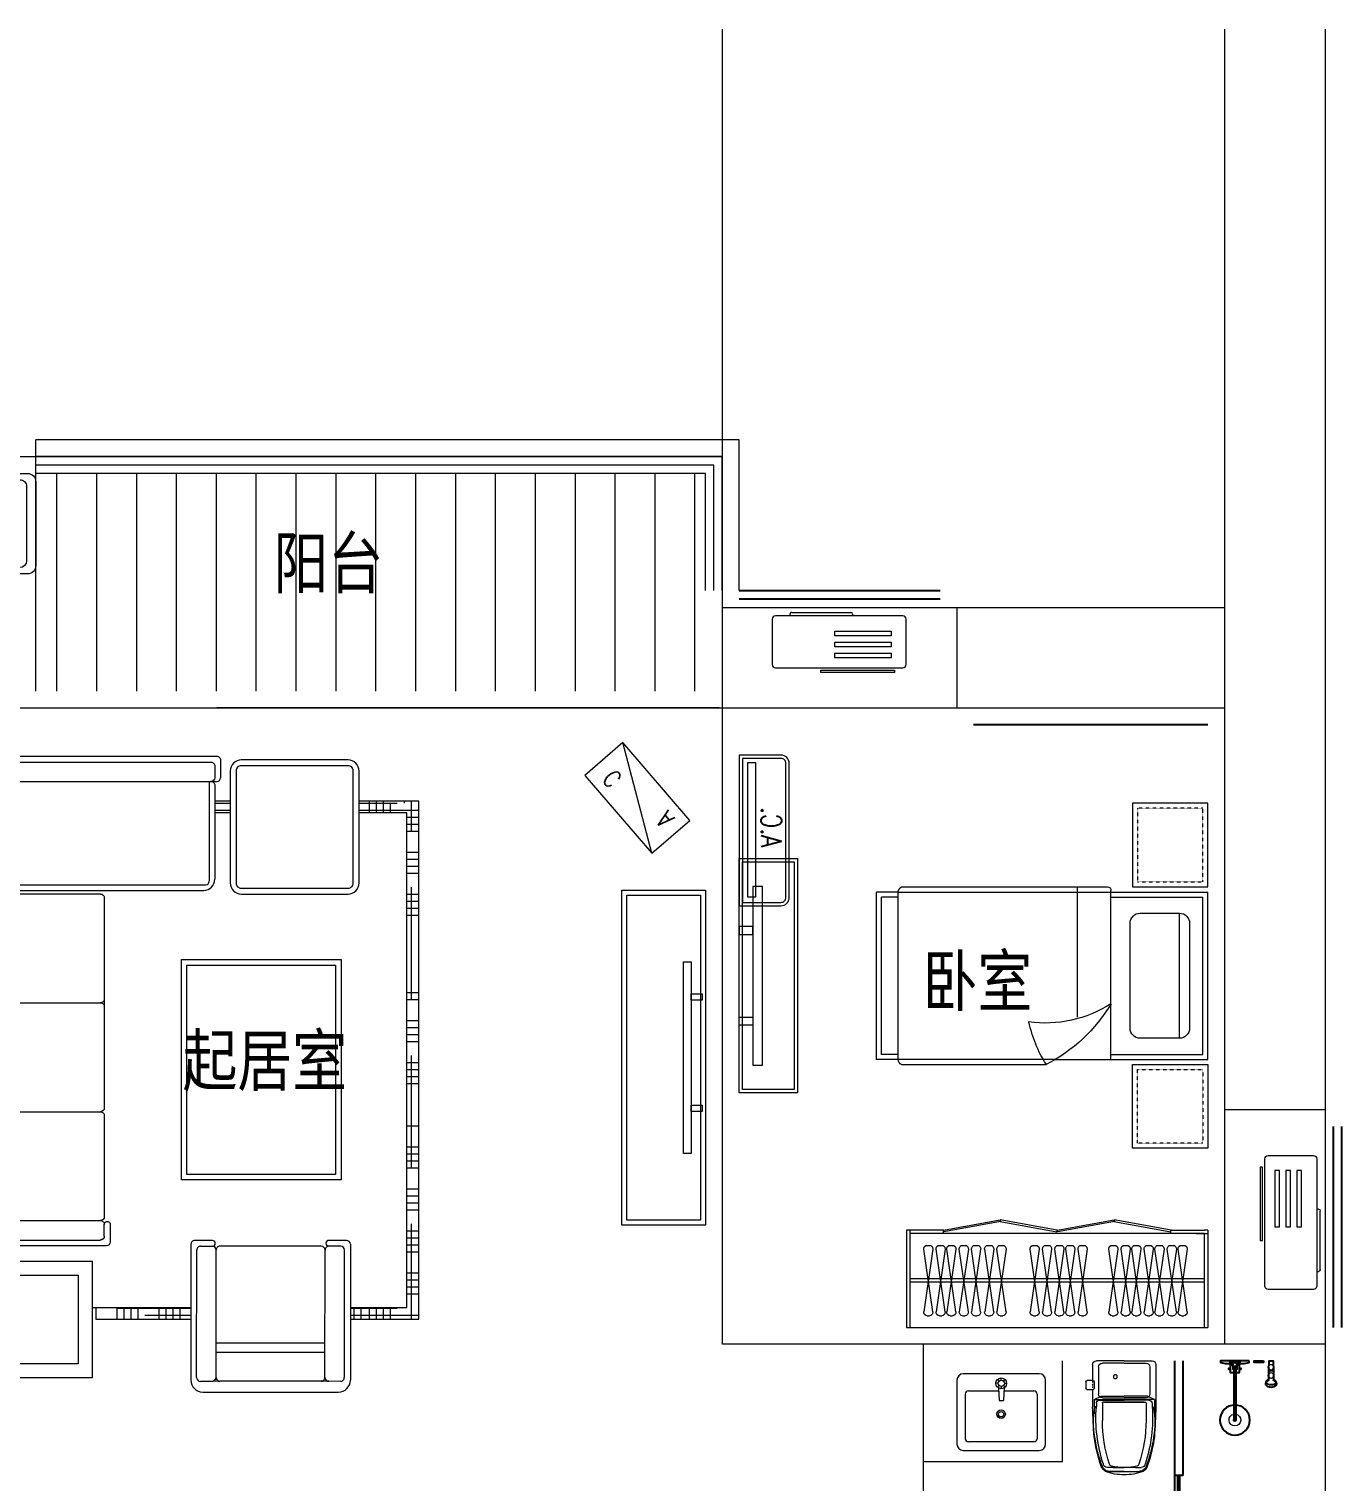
# Model space of a CAD drawing. Extents: x 5432254 to 5695744, y -448727 to -401527.
# Drawn here: x 5560617 to 5568456, y -420424 to -411748 of the extents above; entities that cross this region are included whole.
import ezdxf
from ezdxf.enums import TextEntityAlignment as Align

# ---------------------------------------------------------------- set-up
doc = ezdxf.new("R2010")
doc.units = 0
doc.linetypes.add('DASH', pattern=[0.35, 0.25, -0.1])
doc.linetypes.add('DOTE', pattern=[2.42, 2, -0.2, 0.02, -0.2])
doc.layers.get('0').update_dxf_attribs({"linetype": 'CONTINUOUS'})
for name, color, linetype, lineweight in [('DOTE', 251, 'DOTE', 0), ('PUB_HATCH', 8, 'CONTINUOUS', 9), ('五金', 136, 'CONTINUOUS', 9), ('填充', 252, 'CONTINUOUS', 0), ('家具', 33, 'CONTINUOUS', 9), ('看线', 27, 'CONTINUOUS', 0), ('移动家具', 41, 'CONTINUOUS', 20)]:
    doc.layers.add(name, color=color, linetype=linetype, lineweight=lineweight)
for name, color, linetype in [('PUB_TEXT', 7, 'CONTINUOUS'), ('RAIL', 163, 'CONTINUOUS'), ('WINDOW', 4, 'CONTINUOUS'), ('建筑设备及配件', 6, 'CONTINUOUS')]:
    doc.layers.add(name, color=color, linetype=linetype)
doc.styles.add('DIM_FONT', font='SIMPLEX.shx', dxfattribs={"width": 0.8})
doc.styles.add('HZ', font='rs.shx', dxfattribs={"width": 0.8, "bigfont": 'hztxt.shx'})
doc.styles.add('新6+1$0$Standard', font='txt')
doc.styles.add('黑体', font='SIMHEI.TTF', dxfattribs={"height": 10})

# ---------------------------------------------------------------- blocks, each defined once
blk = doc.blocks.new('fdsfds')
at = {"layer": '移动家具', "ltscale": 20}
blk.add_lwpolyline([(-7517.2, -59003.1), (-6797.2, -59003.1), (-6797.2, -58283.1), (-7517.2, -58283.1)], close=True, dxfattribs=at)
at = {"layer": '移动家具', "color": 8}
blk.add_lwpolyline([(-7430.8, -58916.7), (-6883.6, -58916.7), (-6883.6, -58369.5), (-7430.8, -58369.5)], close=True, dxfattribs=at)
blk = doc.blocks.new('hjghkjkhj')
at = {"layer": '填充', "color": 8}
for p, q in [((36471.3, 17536.5), (36099.6, 17536.5)), ((36139.8, 17041.2), (36139.8, 17558.8)), ((36254.1, 17498.4), (36254.1, 17558.8)), ((36292.2, 17494.8), (36292.2, 17558.8)), ((36330.3, 17494.8), (36330.3, 17558.8)), ((36368.4, 17494.8), (36368.4, 17558.8)), ((36414.2, 17494.8), (36414.2, 17558.8)), ((36452.3, 17494.8), (36452.3, 17558.8)), ((37587.6, 17536.5), (37337, 17536.5)), ((37397.1, 17498.4), (37397.1, 17558.8)), ((37435.2, 17494.8), (37435.2, 17558.8)), ((37473.3, 17494.8), (37473.3, 17558.8)), ((37511.4, 17494.8), (37511.4, 17558.8)), ((37625.7, 17498.4), (37625.7, 17558.8)), ((37663.8, 17494.8), (37663.8, 17558.8)), ((37701.9, 17494.8), (37701.9, 17558.8)), ((37740, 17494.8), (37740, 17558.8)), ((37854.3, 17498.4), (37854.3, 17558.8)), ((36177.9, 17494.8), (36177.9, 17498.4)), ((36471.3, 17498.4), (36216, 17498.4)), ((37740, 17498.4), (37337, 17498.4)), ((37549.5, 17494.8), (37549.5, 17498.4)), ((37778.1, 17494.8), (37778.1, 17498.4)), ((36163.6, 17422.2), (36099.6, 17422.2)), ((36163.6, 17384.1), (36099.6, 17384.1)), ((36163.6, 17346), (36099.6, 17346)), ((36163.6, 17307.9), (36099.6, 17307.9)), ((36163.6, 17193.6), (36099.6, 17193.6)), ((36163.6, 17155.5), (36099.6, 17155.5)), ((36163.6, 17117.4), (36099.6, 17117.4)), ((36163.6, 17079.3), (36099.6, 17079.3)), ((36163.6, 16965), (36099.6, 16965)), ((36163.6, 16926.9), (36099.6, 16926.9)), ((36163.6, 16888.8), (36099.6, 16888.8)), ((36163.6, 16850.7), (36099.6, 16850.7)), ((36163.6, 16736.4), (36099.6, 16736.4)), ((36139.8, 16126.8), (36139.8, 16736.4)), ((36163.6, 16698.3), (36099.6, 16698.3)), ((36163.6, 16660.2), (36099.6, 16660.2)), ((36163.6, 16622.1), (36099.6, 16622.1)), ((36163.6, 16507.8), (36099.6, 16507.8)), ((36163.6, 16279.2), (36099.6, 16279.2)), ((36163.6, 16241.1), (36099.6, 16241.1)), ((36163.6, 16203), (36099.6, 16203)), ((36163.6, 16164.9), (36099.6, 16164.9)), ((36163.6, 16050.6), (36099.6, 16050.6)), ((36163.6, 16012.5), (36099.6, 16012.5)), ((36163.6, 15974.4), (36099.6, 15974.4)), ((36163.6, 15936.3), (36099.6, 15936.3)), ((36163.6, 15822), (36099.6, 15822)), ((36139.8, 15212.4), (36139.8, 15822)), ((36163.6, 15783.9), (36099.6, 15783.9)), ((36163.6, 15364.8), (36099.6, 15364.8)), ((36163.6, 15326.7), (36099.6, 15326.7)), ((36163.6, 15288.6), (36099.6, 15288.6)), ((36163.6, 15250.5), (36099.6, 15250.5)), ((36163.6, 15136.2), (36099.6, 15136.2)), ((36163.6, 15098.1), (36099.6, 15098.1)), ((36163.6, 15060), (36099.6, 15060)), ((36163.6, 15021.9), (36099.6, 15021.9)), ((36163.6, 14907.6), (36099.6, 14907.6)), ((36163.6, 14869.5), (36099.6, 14869.5)), ((36139.8, 14744), (36139.8, 14907.6)), ((36163.6, 14831.4), (36099.6, 14831.4)), ((36423.6, 14793.3), (36099.6, 14793.3)), ((36254.1, 14755.2), (36254.1, 14808)), ((36292.2, 14744), (36292.2, 14808)), ((36330.3, 14744), (36330.3, 14808)), ((36368.4, 14744), (36368.4, 14808)), ((37207.4, 14793.3), (37125.9, 14793.3)), ((36177.9, 14744), (36177.9, 14755.2)), ((36423.6, 14755.2), (36216, 14755.2)), ((37207.4, 14755.2), (37124.9, 14755.2))]:
    blk.add_line(p, q, dxfattribs=at)
at = {"layer": '填充'}
blk.add_line((38507.1, 17244.6), (38507.1, 17160.6), dxfattribs=at)
at = {"layer": '移动家具', "ltscale": 20}
for p, q in [((37273, 17954.9), (36535, 17954.9)), ((36471, 17152), (36471, 17890.9)), ((37337, 17152), (37337, 17890.9)), ((36491.8, 17131.2), (36587.5, 17131.1)), ((36629.1, 17162.7), (37178.9, 17162.1)), ((37220.4, 17131.3), (37316.1, 17131.2)), ((37775.7, 17044.1), (37775.7, 17139.8)), ((37796.6, 17160.6), (38541.3, 17160.6)), ((38599.4, 17128.9), (38599.4, 15270.3)), ((37807.4, 16452.8), (37807.4, 17002.5)), ((37807.4, 15270.1), (37807.4, 16411.1)), ((37828.2, 15249.3), (38522.1, 15249.3)), ((38522.7, 15249.3), (38580.8, 15249.3)), ((37207.4, 14658.7), (37207.4, 15169.3)), ((38539.4, 15229.3), (37267.4, 15229.3)), ((38599.4, 15169.3), (38599.4, 14532.3)), ((37175.7, 14521.4), (37175.7, 14617.1)), ((37228.2, 14637.9), (37196.6, 14637.9)), ((38567.7, 14500.6), (37196.6, 14500.6))]:
    blk.add_line(p, q, dxfattribs=at)
at = {"layer": '移动家具', "color": 8}
for p, q in [((36503.5, 17875.7), (36502.7, 17183.7)), ((36524.7, 17896.8), (36588.1, 17896.7)), ((36588.1, 17896.7), (37182.1, 17896)), ((36609.2, 17875.5), (36608.4, 17183.6)), ((37179.5, 17896), (37221.7, 17896.9)), ((37200.5, 17876.7), (37199.7, 17182.9)), ((37200.5, 17876.7), (37199.7, 17182.9)), ((37200.5, 17875.8), (37199.7, 17183.8)), ((37221.7, 17896.9), (37285, 17896.8)), ((37306.1, 17875.7), (37305.3, 17183.7)), ((36608.9, 17688.6), (37200.3, 17688.8)), ((36609, 17740.3), (37200.3, 17740.6)), ((36523.5, 17162.8), (36587.5, 17162.8)), ((37284.5, 17162.9), (37220.5, 17163)), ((38520.2, 17128.9), (37828.2, 17128.9)), ((37807.4, 17108.1), (37807.4, 17044.1)), ((38541.3, 17044.4), (38541.3, 17107.8)), ((38520.2, 17023.3), (37828.2, 17023.3)), ((38385, 15270.3), (38385, 17002.3)), ((38541.3, 16453), (38541.3, 17002.2)), ((38522.1, 16432), (37828.2, 16432)), ((38541.3, 15861.6), (38541.3, 16410.9)), ((38522.1, 15840.6), (37828.2, 15840.6)), ((38541.3, 15270.3), (38541.3, 15819.6)), ((37237.4, 14637.9), (37237.4, 15179.3)), ((38522.1, 15199.3), (37257.4, 15199.3)), ((38385, 14657.9), (38385, 15178.2)), ((38541.3, 14616.8), (38541.3, 15178.2)), ((37207.4, 14553.1), (37207.4, 14617.1)), ((38520.2, 14637.9), (37227.8, 14637.9)), ((38541.3, 14553.4), (38541.3, 14616.8)), ((38520.2, 14532.3), (37228.2, 14532.3))]:
    blk.add_line(p, q, dxfattribs=at)
at = {"layer": '移动家具'}
for p, q in [((37124.8, 14808), (37207.4, 14808)), ((37123.6, 14744), (37207.4, 14744))]:
    blk.add_line(p, q, dxfattribs=at)
for points in [[(36471.3, 17558.8), (36099.6, 17558.8), (36099.6, 14744), (36423.6, 14744)], [(37854.3, 17558.8), (37337, 17558.8)], [(36471.3, 17494.8), (36163.6, 17494.8), (36163.6, 14808), (36423.6, 14808)], [(37873.5, 17494.8), (37337, 17494.8)]]:
    blk.add_lwpolyline(points, dxfattribs=at)
at = {"layer": '移动家具', "ltscale": 20}
blk.add_lwpolyline([(37388.5, 15605.4), (36521, 15605.4), (36521, 16802.8), (37388.5, 16802.8)], close=True, dxfattribs=at)
at = {"layer": '移动家具', "color": 8}
blk.add_lwpolyline([(37358.5, 15635.4), (36551, 15635.4), (36551, 16772.8), (37358.5, 16772.8)], close=True, dxfattribs=at)
at = {"layer": '移动家具', "ltscale": 20}
blk.add_lwpolyline([(37123.6, 15189.3, 0.414214), (37063.6, 15249.3), (36483.6, 15249.3, 0.414214), (36423.6, 15189.3), (36423.6, 14580.6, 0.414214), (36483.6, 14520.6), (37063.6, 14520.6, 0.414214), (37123.6, 14580.6)], format="xyb", close=True, dxfattribs=at)
at = {"layer": '移动家具', "color": 8}
blk.add_lwpolyline([(37091.9, 15189.3, 0.414214), (37063.6, 15217.6), (36483.6, 15217.6, 0.414214), (36455.3, 15189.3), (36455.3, 14580.6, 0.414214), (36483.6, 14552.3), (37063.6, 14552.3, 0.414214), (37091.9, 14580.6)], format="xyb", close=True, dxfattribs=at)
at = {"layer": '移动家具', "ltscale": 20}
for centre, radius, start, end in [((36535, 17890.9), 64, 90, 180), ((37273, 17890.9), 64, 0, 90), ((36491.8, 17152), 20.8, 179.93321, 269.93321), ((36587.5, 17183.6), 20.8, 269.93321, 359.93321), ((36587.5, 17146.9), 15.8, 269.93321, 89.93321), ((36629.2, 17183.5), 20.8, 179.93321, 269.93321), ((37178.9, 17182.9), 20.8, 269.93321, 359.93321), ((37178.9, 17182.9), 20.8, 269.93321, 359.93321), ((37220.5, 17183.8), 20.8, 179.93321, 269.93321), ((37220.5, 17147.1), 15.8, 89.93321, 269.93321), ((37316.1, 17152), 20.8, 269.93321, 359.93321), ((37267.4, 15169.3), 60, 90, 180), ((38539.4, 15169.3), 60, 0, 90)]:
    blk.add_arc(centre, radius, start, end, dxfattribs=at)
at = {"layer": '移动家具', "color": 8}
for centre, radius, start, end in [((36524.7, 17875.6), 21.1, 89.93321, 179.93321), ((36588, 17875.6), 21.1, 359.93321, 89.93321), ((36630.3, 17875.5), 21.1, 89.93321, 179.93321), ((37179.4, 17875.8), 21.1, 359.93321, 89.93321), ((37179.5, 17874.9), 21.1, 5.01589, 89.93321), ((37179.5, 17874.9), 21.1, 5.01589, 89.93321), ((37221.6, 17875.8), 21.1, 89.93321, 179.93321), ((37221.5, 17874.8), 21.1, 89.93321, 174.85054), ((37221.5, 17874.8), 21.1, 89.93321, 174.85054), ((37285, 17875.7), 21.1, 359.93321, 89.93321), ((36523.6, 17183.7), 20.8, 179.93321, 269.93321), ((37284.5, 17183.7), 20.8, 269.93321, 359.93321), ((37257.4, 15179.3), 20, 90, 180)]:
    blk.add_arc(centre, radius, start, end, dxfattribs=at)
at = {"layer": '移动家具', "ltscale": 20, "extrusion": (0, 0, -1)}
for centre, major_axis, start_param, end_param in [((37796.6, 17139.8), (-14.7, 14.7), 5.497787, 7.068583), ((38544.4, 17097.1), (-45, 45), 0.737791, 1.831699), ((37791.6, 17044.1), (-11.2, 11.2), 2.356194, 5.497787), ((37828.2, 17044.1), (14.7, 14.7), 2.356194, 3.926991), ((37828.2, 17002.5), (-14.7, 14.7), 5.497787, 7.068583), ((37828.2, 16452.8), (14.7, 14.7), 2.356194, 3.926991), ((37828.2, 16411.1), (-14.7, 14.7), 5.497787, 7.068583), ((37828.2, 15861.4), (14.7, 14.7), 2.356194, 3.926991), ((37828.2, 15819.8), (-14.7, 14.7), 5.497787, 7.068583), ((37828.2, 15270.1), (14.7, 14.7), 2.356194, 3.926991), ((38578.3, 15270.3), (14.9, 14.9), 0.785398, 2.267485), ((37228.2, 14658.7), (14.7, 14.7), 2.356194, 3.926991), ((38567.7, 14532.3), (22.4, 22.4), 0.785398, 2.356194), ((37196.6, 14521.4), (14.7, 14.7), 2.356194, 3.926991)]:
    blk.add_ellipse(centre, major_axis=major_axis, ratio=1, start_param=start_param, end_param=end_param, dxfattribs=at)
at = {"layer": '移动家具', "color": 8, "extrusion": (0, 0, -1)}
for centre, major_axis, start_param, end_param in [((37828.2, 17108.1), (-14.7, 14.7), 5.497787, 7.068583), ((38520.2, 17107.8), (14.9, 14.9), -0.785398, 0.785398), ((38406.1, 17002.3), (-14.9, -14.9), 0.785398, 2.267485), ((38520.2, 17044.4), (-14.9, 14.9), 2.356194, 3.926991), ((38520.2, 17002.2), (14.9, 14.9), -0.785398, 0.785398), ((38520.2, 16453), (-14.9, 14.9), 2.356194, 3.838281), ((38520.2, 16410.9), (-14.9, 14.9), 0.874108, 2.356194), ((38520.2, 15861.6), (14.9, 14.9), 0.785398, 2.267485), ((38520.2, 15819.6), (-14.9, 14.9), 0.874108, 2.356194), ((38363.9, 15270.3), (14.9, 14.9), 0.785398, 2.267485), ((38520.2, 15270.3), (14.9, 14.9), 0.785398, 2.267485), ((38406.1, 15178.2), (14.9, 14.9), 3.926991, 5.409078), ((38520.2, 15178.2), (-14.9, 14.9), 0.874108, 2.356194), ((37228.2, 14617.1), (-14.7, 14.7), 5.497787, 7.068583), ((38363.9, 14657.9), (14.9, 14.9), 0.785398, 2.267485), ((38520.2, 14659), (-14.9, 14.9), 2.356194, 3.926991), ((38520.2, 14616.8), (14.9, 14.9), -0.785398, 0.785398), ((37228.2, 14553.1), (14.7, 14.7), 2.356194, 3.926991), ((38520.2, 14553.4), (-14.9, 14.9), 2.356194, 3.926991)]:
    blk.add_ellipse(centre, major_axis=major_axis, ratio=1, start_param=start_param, end_param=end_param, dxfattribs=at)
at = {"layer": '移动家具', "color": 8}
for centre, major_axis, start_param, end_param in [((38363.9, 17002.3), (14.9, -14.9), 0.785398, 2.267485), ((38406.1, 15270.3), (-14.9, 14.9), 0.785398, 2.267485), ((38363.9, 15178.2), (-14.9, 14.9), 3.926991, 5.409078), ((38406.1, 14657.9), (-14.9, 14.9), 0.785398, 2.267485)]:
    blk.add_ellipse(centre, major_axis=major_axis, ratio=1, start_param=start_param, end_param=end_param, dxfattribs=at)
at = {"layer": '移动家具', "ltscale": 20}
blk.add_ellipse((37196.6, 14617.1), major_axis=(-14.7, 14.7), ratio=1, start_param=-0.785398, end_param=0.785398, dxfattribs=at)
at = {"layer": '移动家具', "xscale": -0.8800000000046566, "yscale": 0.8800000000046566, "zscale": 0.8800000000000001}
blk.add_blockref('fdsfds', (31892, 69167.3), dxfattribs=at)
blk = doc.blocks.new('A$C2FB07499')
at = {"layer": '家具', "ltscale": 0.5}
blk.add_lwpolyline([(500, 0), (0, 0), (0, 2000), (500, 2000)], close=True, dxfattribs=at)
at = {"layer": '家具', "color": 251, "ltscale": 40}
for points in [[(470, 30), (30, 30), (30, 1970), (470, 1970)], [(368, 1572.1), (414.5, 1572.1), (414.5, 427.9), (368, 427.9)], [(414.5, 1381), (480, 1381), (480, 1342.7), (414.5, 1342.7)], [(414.5, 716.9), (480, 716.9), (480, 678.6), (414.5, 678.6)]]:
    blk.add_lwpolyline(points, close=True, dxfattribs=at)
blk = doc.blocks.new('A$C765B7F83')
at = {"layer": '移动家具', "color": 251, "ltscale": 40}
blk.add_line((654.5, 144), (0, 338.6), dxfattribs=at)
at = {"layer": '移动家具', "ltscale": 0.5}
blk.add_lwpolyline([(451.4, -76.8), (0, 338.6), (203.1, 559.3), (654.5, 144)], close=True, dxfattribs=at)
at = {"layer": '移动家具', "color": 251, "ltscale": 40, "style": 'HZ', "width": 0.8}
for s, p in [('C', (153.1, 383)), ('A', (390, 56))]:
    blk.add_text(s, height=106.7, rotation=317.38231, dxfattribs=at).set_placement(p)
blk = doc.blocks.new('新6+1$0$A$C6B9D358A')
at = {"layer": '家具'}
for p, q in [((550.6, 600), (0.6, 600)), ((0.6, 0), (0.6, 600)), ((35.6, 557.4), (66.2, 557.4)), ((36.5, 557.4), (36.5, 600)), ((66.2, 557.4), (66.2, 474.3)), ((144.9, 562.3), (505.7, 562.3)), ((145.3, 600), (145.3, 0)), ((545.7, 77.7), (545.7, 522.3)), ((600.6, 50), (600.6, 550)), ((66.2, 474.3), (35.6, 474.3)), ((36.5, 0), (36.5, 474.3)), ((87.5, 222), (99.2, 221.9)), ((97, 146.9), (97, 211.5)), ((97, 211.5), (113.6, 211.5)), ((113.6, 211.5), (113.6, 146.9)), ((88.7, 130.2), (99.2, 130.2)), ((113.6, 146.9), (97, 146.9)), ((0.6, 0), (550.6, 0)), ((144.9, 37.7), (505.7, 37.7))]:
    blk.add_line(p, q, dxfattribs=at)
blk.add_lwpolyline([(95.1, 261.7, -0.185158), (107.8, 256.8, -0.102042), (122.1, 237.3, -0.060862), (130.2, 212.3, -0.047173), (133.4, 178.5, -0.047173), (130.2, 144.8, -0.060862), (122.1, 119.7, -0.102042), (107.8, 100.3, -0.185158), (95.1, 95.4, -0.185158), (82.3, 100.3, -0.102042), (68, 119.7, -0.060862), (59.9, 144.8, -0.047173), (56.8, 178.5, -0.047173), (59.9, 212.3, -0.060862), (68, 237.3, -0.102042), (82.3, 256.8, -0.185158)], format="xyb", close=True, dxfattribs=at)
for points in [[(88.7, 130.2, -0.259034), (85.2, 132.1, -0.076276), (80.3, 143.6, -0.036515), (77.8, 157.2, -0.026615), (76.8, 176, -0.026615), (77.8, 194.9, -0.036515), (80.3, 208.4, -0.076276), (85.2, 220, -0.259034), (88.7, 221.9, -0.078462), (89.9, 221.7, -0.056762)], [(99.2, 130.2, -0.259034), (95.7, 132.1, -0.076276), (90.8, 143.6, -0.036515), (88.4, 157.2, -0.026615), (87.4, 176, -0.026615), (88.4, 194.9, -0.036515), (90.8, 208.4, -0.076276), (95.7, 220, -0.259034), (99.2, 221.9, -0.259034), (102.6, 220, -0.056762), (106.6, 211.5, -0.036515)], [(108.3, 146.9, -0.008736), (107.5, 143.6, -0.076276), (102.6, 132.1, -0.259034), (99.2, 130.2, -0.259034)]]:
    blk.add_lwpolyline(points, format="xyb", dxfattribs=at)
blk.add_circle((35.6, 513.7), 17.5, dxfattribs=at)
for centre, radius, start, end in [((505.7, 522.3), 40, 0, 90), ((550.6, 550), 50, 0, 90), ((505.7, 77.7), 40, 270, 0), ((550.6, 50), 50, 270, 0)]:
    blk.add_arc(centre, radius, start, end, dxfattribs=at)
at = {"layer": '家具', "style": '新6+1$0$Standard', "oblique": -180, "text_generation_flag": 4, "width": 0.8, "flags": 9}
for tag in ['XSIZE', 'YSIZE']:
    blk.add_attdef(tag, (0.6, 345), '', height=0.5, rotation=270, dxfattribs=at)
blk = doc.blocks.new('A$C18784298')
at = {"layer": '移动家具', "color": 251, "ltscale": 40}
for points in [[(0, 1066.3), (58.1, 1066.3), (58.1, 0), (0, 0)], [(58.1, 827.5), (140, 827.5), (140, 779.6), (58.1, 779.6)], [(58.1, 238.8), (140, 238.8), (140, 286.7), (58.1, 286.7)]]:
    blk.add_lwpolyline(points, close=True, dxfattribs=at)
blk = doc.blocks.new('ytjhgkj')
at = {"layer": '移动家具', "ltscale": 0.5}
blk.add_lwpolyline([(34949.4, 26115.8), (34599.4, 26115.8), (34599.4, 27515.8), (34949.4, 27515.8)], close=True, dxfattribs=at)
at = {"layer": '移动家具', "color": 251, "ltscale": 40}
blk.add_lwpolyline([(34929.4, 26135.8), (34619.4, 26135.8), (34619.4, 27495.8), (34929.4, 27495.8)], close=True, dxfattribs=at)
at = {"layer": '移动家具', "color": 251, "xscale": -1}
blk.add_blockref('A$C18784298', (34739.4, 26282.6), dxfattribs=at)
blk = doc.blocks.new('A$C2D724C6D')
at = {"layer": '移动家具', "ltscale": 0.5}
blk.add_lwpolyline([(50, 300), (850, 300, -0.414214), (900, 250), (900, 0), (0, 0), (0, 250, -0.414214)], format="xyb", close=True, dxfattribs=at)
at = {"layer": '移动家具', "color": 251, "ltscale": 40}
blk.add_lwpolyline([(50, 280), (850, 280, -0.414214), (880, 250), (880, 20), (20, 20), (20, 250, -0.414214)], format="xyb", close=True, dxfattribs=at)
blk.add_lwpolyline([(52.9, 49.9), (52.9, 99.9), (852.9, 99.9), (852.9, 49.9)], close=True, dxfattribs=at)
at = {"layer": '移动家具', "color": 251, "ltscale": 40, "style": 'HZ', "width": 0.8}
blk.add_text('A.C.', height=120, rotation=0.00001, dxfattribs=at).set_placement((347.6, 132.7))
blk = doc.blocks.new('A$C4EB5717C')
at = {"layer": '家具', "color": 8}
for p, q in [((520.3, 110), (520.3, 120)), ((883.1, 100), (530.3, 100)), ((893.1, 120), (893.1, 110))]:
    blk.add_line(p, q, dxfattribs=at)
for points in [[(269.2, 459.1), (709, 459.1), (709, 444), (269.2, 444)], [(290.4, 371.5), (625.9, 371.5), (625.9, 342.6), (290.4, 342.6)], [(290.4, 305.7), (625.9, 305.7), (625.9, 276.8), (290.4, 276.8)], [(290.4, 239.9), (625.9, 239.9), (625.9, 211), (290.4, 211)]]:
    blk.add_lwpolyline(points, close=True, dxfattribs=at)
at = {"layer": '家具'}
blk.add_lwpolyline([(220, 120), (980, 120, 0.414214), (1000, 140), (1000, 410, 0.414214), (980, 430), (220, 430, 0.414214), (200, 410), (200, 140, 0.414214)], format="xyb", close=True, dxfattribs=at)
at = {"layer": '家具', "color": 8}
for centre, start, end in [((530.3, 110), 180, 270), ((883.1, 110), 270, 0)]:
    blk.add_arc(centre, 10, start, end, dxfattribs=at)
blk = doc.blocks.new('A$C37A63D83')
at = {"layer": '家具', "color": 8}
for p, q in [((152.1, 636.3), (127.6, 636.3)), ((136.4, 659.7), (322.6, 659.7)), ((229.5, 659.7), (136.4, 659.7)), ((162, 636.3), (152.1, 636.3)), ((162, 636.3), (229.5, 636.3)), ((297, 636.3), (229.5, 636.3)), ((297, 636.3), (306.9, 636.3)), ((306.9, 636.3), (331.4, 636.3)), ((99, 250.2), (99, 355.5)), ((360, 250.2), (360, 355.5)), ((49.5, 230.4), (49.5, 316.4)), ((54, 279), (54, 280.3)), ((63, 274.5), (58.5, 274.5)), ((63, 252.9), (63, 274.5)), ((396, 252.9), (396, 274.5)), ((396, 274.5), (400.5, 274.5)), ((49.5, 230.4), (229.5, 230.4)), ((49.5, 230.4), (90.9, 211.5)), ((76.5, 36), (76.5, 198)), ((81, 234.9), (229.5, 234.9)), ((90.9, 211.5), (229.5, 211.5)), ((99, 220.5), (229.5, 220.5)), ((229.5, 246.6), (102.6, 246.6)), ((110.7, 246.6), (229.5, 246.6)), ((229.5, 246.6), (356.4, 246.6)), ((348.3, 246.6), (229.5, 246.6)), ((378, 234.9), (229.5, 234.9)), ((409.5, 230.4), (229.5, 230.4)), ((360, 220.5), (229.5, 220.5)), ((368.1, 211.5), (229.5, 211.5)), ((409.5, 230.4), (368.1, 211.5)), ((382.5, 36), (382.5, 198)), ((37.8, 171.9), (42.3, 171.9)), ((37.8, 117.9), (42.3, 117.9)), ((40.5, 153.1), (40.5, 161.7)), ((40.5, 137), (40.5, 146.5)), ((40.5, 121.2), (40.5, 129.7)), ((49.5, 125.1), (49.5, 164.7)), ((229.5, 13.5), (99, 13.5)), ((229.5, 13.5), (360, 13.5))]:
    blk.add_line(p, q, dxfattribs=at)
at = {"layer": '家具'}
for p, q in [((40.5, 170.1), (40.5, 274.5)), ((405, 279), (405, 280.3)), ((409.5, 230.4), (409.5, 316.4)), ((418.5, 22.5), (418.5, 274.5)), ((0, 125.1), (0, 164.7)), ((37.8, 171.9), (7.2, 171.9)), ((37.8, 117.9), (7.2, 117.9)), ((40.5, 22.5), (40.5, 122)), ((229.5, 0), (63, 0)), ((229.5, 0), (396, 0))]:
    blk.add_line(p, q, dxfattribs=at)
at = {"layer": '家具', "color": 8}
blk.add_circle((176.4, 94.5), 11.4, dxfattribs=at)
at = {"layer": '家具'}
for centre, radius, start, end in [((978.6, 321), 938.6, 160.46268, 171.82378), ((106.7, 630.4), 13.5, 147.26486, 160.46289), ((159.1, 596.7), 75.7, 123.74728, 147.26486), ((216.6, 423.2), 256.6, 87.12096, 112.8427), ((242.4, 423.2), 256.6, 67.1573, 92.87904), ((299.9, 596.7), 75.7, 32.73514, 56.25272), ((345.7, 630.4), 13.5, 21.34013, 45.04567), ((352.3, 630.4), 13.5, 19.53711, 32.73514), ((-519.6, 321), 938.7, 8.17733, 19.53711), ((7035.2, 15), 6999.5, 176.39994, 177.87525), ((-6576.2, 15), 6999.5, 2.12475, 3.60006), ((7.2, 164.7), 7.2, 90, 180), ((7.2, 125.1), 7.2, 180, 270), ((63, 22.5), 22.5, 180, 270), ((396, 22.5), 22.5, 270, 0)]:
    blk.add_arc(centre, radius, start, end, dxfattribs=at)
at = {"layer": '家具', "color": 8}
for centre, radius, start, end in [((823.8, 352.9), 776.2, 158.65987, 172.47632), ((941.9, 340.4), 881.4, 161.70587, 184.28974), ((933.3, 352.9), 834.3, 161.50274, 179.81806), ((113.3, 630.4), 13.5, 134.95433, 158.65987), ((347, 396.4), 344.2, 131.92233, 134.95433), ((129.6, 611.1), 25.3, 94.61237, 166.25294), ((138, 625.7), 34, 87.42069, 128.06865), ((159.2, 611.8), 18, 109.18125, 161.50274), ((214.4, 386.4), 250, 86.59247, 104.15157), ((244.6, 386.4), 250, 75.84843, 93.40753), ((299.8, 611.8), 18, 18.49726, 70.81875), ((-474.3, 352.9), 834.3, 0.18194, 18.49726), ((321, 625.7), 34, 51.93135, 92.57931), ((329.4, 611.1), 25.3, 13.74706, 85.38763), ((112, 396.4), 344.2, 45.04567, 48.07767), ((-482.9, 340.4), 881.4, 355.71026, 18.29413), ((-364.8, 352.9), 776.2, 7.52368, 21.34013), ((545.5, 366.9), 499.1, 169.88512, 189.98228), ((-86.5, 366.9), 499.1, 350.01772, 10.11488), ((58.5, 279), 4.5, 180, 270), ((400.5, 279), 4.5, 270, 0), ((81, 252.9), 18, 180, 270), ((99, 198), 22.5, 90, 180), ((102.6, 250.2), 3.6, 180, 270), ((356.4, 250.2), 3.6, 270, 0), ((360, 198), 22.5, 0, 90), ((378, 252.9), 18, 270, 0), ((42.3, 164.7), 7.2, 0, 90), ((42.3, 125.1), 7.2, 270, 0), ((99, 36), 22.5, 180, 270), ((360, 36), 22.5, 270, 0)]:
    blk.add_arc(centre, radius, start, end, dxfattribs=at)
blk = doc.blocks.new('dfdsf')
at = {"layer": '家具'}
for p, q in [((-5626.5, -27307.3), (-6080.7, -27307.3)), ((-6118.8, -27345.4), (-6118.8, -27726.4)), ((-5588.4, -27726.4), (-5588.4, -27345.4)), ((-6080.7, -27764.5), (-5626.5, -27764.5))]:
    blk.add_line(p, q, dxfattribs=at)
at = {"layer": '家具', "color": 8}
for p, q in [((-6049, -27408.9), (-5869.2, -27408.9)), ((-5872.4, -27364), (-5885.9, -27364)), ((-5866.9, -27350.6), (-5876.4, -27341.1)), ((-5866.7, -27377.4), (-5876.1, -27387.1)), ((-5870.1, -27391.7), (-5866.3, -27465.6)), ((-5853.6, -27345.2), (-5853.6, -27331.7)), ((-5853.6, -27382.8), (-5853.6, -27396.2)), ((-5837.1, -27391.7), (-5840.9, -27465.6)), ((-5831.1, -27340.8), (-5840.5, -27350.5)), ((-5830.8, -27386.8), (-5840.3, -27377.3)), ((-5838, -27408.9), (-5658.2, -27408.9)), ((-5834.8, -27364), (-5821.3, -27364)), ((-6068, -27694.7), (-6068, -27428)), ((-5866.3, -27465.6), (-5840.9, -27465.6)), ((-5639.2, -27428), (-5639.2, -27694.7)), ((-5658.2, -27713.7), (-6049, -27713.7))]:
    blk.add_line(p, q, dxfattribs=at)
for centre, radius in [((-5853.6, -27364), 32.3), ((-5853.6, -27364), 18.8), ((-5854.6, -27548.6), 25.4), ((-5854.6, -27548.6), 16)]:
    blk.add_circle(centre, radius, dxfattribs=at)
at = {"layer": '家具'}
for centre, start, end in [((-6080.7, -27345.4), 90, 180), ((-5626.5, -27345.4), 0, 90), ((-6080.7, -27726.4), 180, 270), ((-5626.5, -27726.4), 270, 0)]:
    blk.add_arc(centre, 38.1, start, end, dxfattribs=at)
at = {"layer": '家具', "color": 8}
for centre, start, end in [((-6049, -27428), 90, 180), ((-5658.2, -27428), 0, 90), ((-6049, -27694.7), 180, 270), ((-5658.2, -27694.7), 270, 0)]:
    blk.add_arc(centre, 19.1, start, end, dxfattribs=at)
blk = doc.blocks.new('bed3')
at = {"layer": '移动家具'}
for p, q in [((1210594.1, -496224.4), (1210594.1, -495312.1)), ((1210594.1, -495312.1), (1211594.1, -495312.1)), ((1211594.1, -495891.2), (1211594.1, -495312.1)), ((1210624.1, -495342.1), (1211564.1, -495342.1)), ((1210624.1, -495891.2), (1210624.1, -495342.1)), ((1211564.1, -495891.2), (1211564.1, -495342.1)), ((1210720.7, -495481.9), (1211467.5, -495481.9)), ((1210594.2, -495891.2), (1211604.1, -495891.2)), ((1211624.1, -497142), (1211624.1, -495911.2)), ((1210846.7, -496091.5), (1211624.1, -496091.5)), ((1210564.1, -497142), (1210564.1, -496279.1)), ((1210594.1, -497162), (1211594.1, -497162)), ((1210594.1, -497162), (1210594.2, -497292)), ((1210624.1, -497162), (1210624.2, -497262)), ((1211564.1, -497162), (1211564.1, -497262)), ((1211594.1, -497162), (1211594.1, -497292)), ((1210594.2, -497292), (1211594.1, -497292)), ((1210624.2, -497262), (1211564.1, -497262))]:
    blk.add_line(p, q, dxfattribs=at)
at = {"layer": '移动家具', "linetype": 'DASH'}
for p, q in [((1211594.1, -497162), (1211594.1, -495891.2)), ((1210594.1, -496224.4), (1210594.1, -497162))]:
    blk.add_line(p, q, dxfattribs=at)
at = {"layer": '移动家具'}
blk.add_lwpolyline([(1210720.7, -495481.9), (1210720.7, -495717.3, 0.414214), (1210780.7, -495777.3), (1211407.5, -495777.3, 0.414214), (1211467.5, -495717.3), (1211467.5, -495481.9, 0.414214), (1211407.5, -495421.9), (1210780.7, -495421.9, 0.414214)], format="xyb", close=True, dxfattribs=at)
blk.add_lwpolyline([(1210926.8, -495891.2, 0.180302), (1210818.8, -496382.9, -0.088637), (1210564.2, -496279.1, 28871.271551)], format="xyb", dxfattribs=at)
for centre, radius, start, end in [((1211407.4, -496703.6), 944, 120.60747, 153.27731), ((1211604.1, -495911.2), 20, 0, 90), ((1210592.9, -497131.3), 30.7, 200.35664, 272.31522), ((1211595.4, -497131.4), 30.7, 267.68839, 339.69174)]:
    blk.add_arc(centre, radius, start, end, dxfattribs=at)
blk = doc.blocks.new('dgfgf')
at = {"layer": '移动家具'}
blk.add_lwpolyline([(7597.4, -62676.2), (7147.4, -62676.2), (7147.4, -63176.2), (7597.4, -63176.2), (7597.4, -62676.2), (7517.4, -62676.2)], dxfattribs=at)
at = {"layer": '移动家具', "color": 251, "linetype": 'DASH', "ltscale": 0.2}
blk.add_lwpolyline([(7567.4, -62706.2), (7177.4, -62706.2), (7177.4, -63146.2), (7567.4, -63146.2)], close=True, dxfattribs=at)
blk = doc.blocks.new('xf')
at = {"layer": '家具', "extrusion": (0, 0, -1), "xscale": -1, "zscale": -1, "rotation": 359.9993053017263}
blk.add_blockref('dgfgf', (1268970.6, -358408.4), dxfattribs=at)
at = {"layer": '家具', "extrusion": (0, 0, -1), "zscale": -1, "rotation": 180.0006947049438}
blk.add_blockref('dgfgf', (1268970.6, -485820.5), dxfattribs=at)
at = {"layer": '看线', "xscale": -1, "rotation": 270}
blk.add_blockref('bed3', (-766060.3, -1633208.6), dxfattribs=at)
blk = doc.blocks.new('A$C18953E58')
at = {"layer": 'PUB_HATCH'}
for p, q in [((156.7, 550.3), (102.8, 175.6)), ((156.7, 175.6), (102.8, 550.3)), ((122.6, 573), (136.9, 573)), ((230.3, 550.3), (176.4, 175.6)), ((230.3, 175.6), (176.4, 550.3)), ((196.2, 573), (210.5, 573)), ((294.7, 550.3), (240.7, 175.6)), ((294.7, 175.6), (240.7, 550.3)), ((260.6, 573), (274.9, 573)), ((369.1, 550.3), (315.1, 175.6)), ((369.1, 175.6), (315.1, 550.3)), ((334.9, 573), (349.2, 573)), ((442.7, 550.3), (388.7, 175.6)), ((442.7, 175.6), (388.7, 550.3)), ((408.5, 573), (422.8, 573)), ((520.5, 550.3), (466.6, 175.6)), ((520.5, 175.6), (466.6, 550.3)), ((486.4, 573), (500.7, 573)), ((594.1, 550.3), (540.2, 175.6)), ((594.1, 175.6), (540.2, 550.3)), ((560, 573), (574.3, 573)), ((792.2, 550.3), (738.2, 175.6)), ((792.2, 175.6), (738.2, 550.3)), ((758, 573), (772.3, 573)), ((866.5, 550.3), (812.6, 175.6)), ((866.5, 175.6), (812.6, 550.3)), ((832.4, 573), (846.7, 573)), ((940.1, 550.3), (886.2, 175.6)), ((940.1, 175.6), (886.2, 550.3)), ((906, 573), (920.3, 573)), ((1004.5, 550.3), (950.6, 175.6)), ((1004.5, 175.6), (950.6, 550.3)), ((970.4, 573), (984.7, 573)), ((1078.1, 550.3), (1024.1, 175.6)), ((1078.1, 175.6), (1024.1, 550.3)), ((1044, 573), (1058.3, 573)), ((1261.6, 550.3), (1207.7, 175.6)), ((1261.6, 175.6), (1207.7, 550.3)), ((1227.5, 573), (1241.8, 573)), ((1335.2, 550.3), (1281.3, 175.6)), ((1335.2, 175.6), (1281.3, 550.3)), ((1301.1, 573), (1315.4, 573)), ((1399.6, 550.3), (1345.7, 175.6)), ((1399.6, 175.6), (1345.7, 550.3)), ((1365.5, 573), (1379.8, 573)), ((1473.2, 550.3), (1419.2, 175.6)), ((1473.2, 175.6), (1419.2, 550.3)), ((1439.1, 573), (1453.4, 573)), ((1537.6, 550.3), (1483.6, 175.6)), ((1537.6, 175.6), (1483.6, 550.3)), ((1503.5, 573), (1517.8, 573)), ((1611.2, 550.3), (1557.2, 175.6)), ((1611.2, 175.6), (1557.2, 550.3)), ((1577, 573), (1591.4, 573)), ((1675.6, 550.3), (1621.6, 175.6)), ((1675.6, 175.6), (1621.6, 550.3)), ((1641.4, 573), (1655.8, 573)), ((1780, 373), (20, 373)), ((1780, 353), (20, 353)), ((122.6, 153), (136.9, 153)), ((196.2, 153), (210.5, 153)), ((260.6, 153), (274.9, 153)), ((334.9, 153), (349.2, 153)), ((408.5, 153), (422.8, 153)), ((486.4, 153), (500.7, 153)), ((560, 153), (574.3, 153)), ((758, 153), (772.3, 153)), ((832.4, 153), (846.7, 153)), ((906, 153), (920.3, 153)), ((970.4, 153), (984.7, 153)), ((1044, 153), (1058.3, 153)), ((1227.5, 153), (1241.8, 153)), ((1301.1, 153), (1315.4, 153)), ((1365.5, 153), (1379.8, 153)), ((1439.1, 153), (1453.4, 153)), ((1503.5, 153), (1517.8, 153)), ((1577, 153), (1591.4, 153)), ((1641.4, 153), (1655.8, 153))]:
    blk.add_line(p, q, dxfattribs=at)
for centre, start, end in [((122.6, 553), 90, 187.59464), ((136.9, 553), 352.40536, 90), ((196.2, 553), 90, 187.59464), ((210.5, 553), 352.40536, 90), ((260.6, 553), 90, 187.59464), ((274.9, 553), 352.40536, 90), ((334.9, 553), 90, 187.59464), ((349.2, 553), 352.40536, 90), ((408.5, 553), 90, 187.59464), ((422.8, 553), 352.40536, 90), ((486.4, 553), 90, 187.59464), ((500.7, 553), 352.40536, 90), ((560, 553), 90, 187.59464), ((574.3, 553), 352.40536, 90), ((758, 553), 90, 187.59464), ((772.3, 553), 352.40536, 90), ((832.4, 553), 90, 187.59464), ((846.7, 553), 352.40536, 90), ((906, 553), 90, 187.59464), ((920.3, 553), 352.40536, 90), ((970.4, 553), 90, 187.59464), ((984.7, 553), 352.40536, 90), ((1044, 553), 90, 187.59464), ((1058.3, 553), 352.40536, 90), ((1227.5, 553), 90, 187.59464), ((1241.8, 553), 352.40536, 90), ((1301.1, 553), 90, 187.59464), ((1315.4, 553), 352.40536, 90), ((1365.5, 553), 90, 187.59464), ((1379.8, 553), 352.40536, 90), ((1439.1, 553), 90, 187.59464), ((1453.4, 553), 352.40536, 90), ((1503.5, 553), 90, 187.59464), ((1517.8, 553), 352.40536, 90), ((1577, 553), 90, 187.59464), ((1591.4, 553), 352.40536, 90), ((1641.4, 553), 90, 187.59464), ((1655.8, 553), 352.40536, 90), ((122.6, 173), 172.40536, 270), ((136.9, 173), 270, 7.59464), ((196.2, 173), 172.40536, 270), ((210.5, 173), 270, 7.59464), ((260.6, 173), 172.40536, 270), ((274.9, 173), 270, 7.59464), ((334.9, 173), 172.40536, 270), ((349.2, 173), 270, 7.59464), ((408.5, 173), 172.40536, 270), ((422.8, 173), 270, 7.59464), ((486.4, 173), 172.40536, 270), ((500.7, 173), 270, 7.59464), ((560, 173), 172.40536, 270), ((574.3, 173), 270, 7.59464), ((758, 173), 172.40536, 270), ((772.3, 173), 270, 7.59464), ((832.4, 173), 172.40536, 270), ((846.7, 173), 270, 7.59464), ((906, 173), 172.40536, 270), ((920.3, 173), 270, 7.59464), ((970.4, 173), 172.40536, 270), ((984.7, 173), 270, 7.59464), ((1044, 173), 172.40536, 270), ((1058.3, 173), 270, 7.59464), ((1227.5, 173), 172.40536, 270), ((1241.8, 173), 270, 7.59464), ((1301.1, 173), 172.40536, 270), ((1315.4, 173), 270, 7.59464), ((1365.5, 173), 172.40536, 270), ((1379.8, 173), 270, 7.59464), ((1439.1, 173), 172.40536, 270), ((1453.4, 173), 270, 7.59464), ((1503.5, 173), 172.40536, 270), ((1517.8, 173), 270, 7.59464), ((1577, 173), 172.40536, 270), ((1591.4, 173), 270, 7.59464), ((1641.4, 173), 172.40536, 270), ((1655.8, 173), 270, 7.59464)]:
    blk.add_arc(centre, 20, start, end, dxfattribs=at)
at = {"layer": '家具'}
for p, q in [((0, 63), (0, 643)), ((0, 643), (1800, 643)), ((20, 63), (20, 643)), ((20, 83), (20, 643)), ((1780, 643), (1780, 83)), ((1800, 63), (1800, 643)), ((20, 63), (0, 63)), ((220, 83.1), (20, 83)), ((1780, 83), (20, 83)), ((220, 63.1), (20, 63)), ((220, 83.1), (220, 63.1)), ((1578.2, 83), (1578.2, 63)), ((1578.2, 63), (1780, 63)), ((1730, 83), (1800, 83)), ((1800, 63), (1780, 63))]:
    blk.add_line(p, q, dxfattribs=at)
for points in [[(220, 63.1), (560, 0), (561.8, 9.8), (221.8, 72.9)], [(900, 63.1), (560, 0), (558.2, 9.8), (898.2, 72.9)], [(900, 63.1), (1240, 0), (1241.8, 9.8), (901.8, 72.9)], [(1580, 63.1), (1240, 0), (1238.2, 9.8), (1578.2, 72.9)]]:
    blk.add_lwpolyline(points, close=True, dxfattribs=at)
at = {"layer": 'PUB_HATCH', "style": 'DIM_FONT', "width": 0.7, "flags": 9}
for tag in ['YSIZE', 'XSIZE']:
    blk.add_attdef(tag, (128.4, 348), '', height=0.5, dxfattribs=at)
blk = doc.blocks.new('A$C6EA5130D')
at = {"layer": '五金', "lineweight": -3}
for p, q in [((84.5, 353.4), (84.5, 30)), ((94.5, 30), (94.5, 353.4)), ((290.5, 38.3), (290.5, 113.1)), ((320.5, 38.3), (320.5, 113.1)), ((68, 25), (68, 15)), ((111, 25), (111, 15)), ((320.5, 60.3), (290.5, 60.3))]:
    blk.add_line(p, q, dxfattribs=at)
at = {"layer": '五金', "color": 8}
for p, q in [((74.5, 22), (74.5, 15)), ((104.5, 25), (104.5, 15))]:
    blk.add_line(p, q, dxfattribs=at)
at = {"layer": '五金', "lineweight": -3}
for points in [[(174.5, 0), (4.5, 0), (4.5, 10), (34.3, 15), (79.5, 15)], [(61.5, 45.5), (51.5, 45.5), (51.5, 49.5), (61.5, 49.5)], [(74.5, 25), (61.5, 25), (61.5, 70), (84.5, 70)], [(94.5, 70), (117.5, 70), (117.5, 25), (104.5, 25)], [(99.5, 15), (144.8, 15), (174.5, 10), (174.5, 0)], [(117.5, 49.5), (127.5, 49.5), (127.5, 45.5), (117.5, 45.5)], [(293.8, 28.9), (293.8, 0), (317.2, 0), (317.2, 28.9)]]:
    blk.add_lwpolyline(points, dxfattribs=at)
for points in [[(58.5, 0), (58.5, 10), (120.5, 10), (120.5, 0)], [(260.5, 0), (260.5, 10), (204.5, 10), (204.5, 0)]]:
    blk.add_lwpolyline(points, close=True, dxfattribs=at)
at = {"layer": '五金', "color": 8}
for points in [[(79.5, 22), (74.5, 22), (74.5, 50), (84.5, 50)], [(94.5, 50), (104.5, 50), (104.5, 22), (99.5, 22)]]:
    blk.add_lwpolyline(points, dxfattribs=at)
blk.add_lwpolyline([(79.5, 10), (79.5, 30), (99.5, 30), (99.5, 10)], close=True, dxfattribs=at)
at = {"layer": '五金', "lineweight": -3}
blk.add_circle((89.5, 353.4), 89.5, dxfattribs=at)
at = {"layer": '五金', "color": 8}
for centre, radius in [((89.5, 353.4), 5), ((305.5, 87.3), 15), ((305.5, 38.3), 15)]:
    blk.add_circle(centre, radius, dxfattribs=at)
for centre, radius, start, end in [((89.5, 353.4), 35, 278.21321, 261.78679), ((89.5, 353.4), 9, 303.74899, 236.25101), ((305.5, 87.3), 17, 331.92751, 208.07249), ((305.5, 38.3), 17, 151.92751, 226.66408), ((305.5, 38.3), 17, 313.33592, 28.07249)]:
    blk.add_arc(centre, radius, start, end, dxfattribs=at)
at = {"layer": '五金', "lineweight": -3}
for centre, start, end in [((273.9, 107.2), 19.67326, 73.58193), ((337.1, 107.2), 106.41807, 160.32674)]:
    blk.add_arc(centre, 17.7, start, end, dxfattribs=at)
at = {"layer": '五金', "lineweight": -3, "extrusion": (0, 0, -1)}
for centre, major_axis, ratio, start_param, end_param in [((305.5, 135.8), (33.6, 0), 0.612909, 2.761972, 6.662806), ((305.5, 126.3), (-31.4, 0), 0.47884, -1.072899, 4.214492)]:
    blk.add_ellipse(centre, major_axis=major_axis, ratio=ratio, start_param=start_param, end_param=end_param, dxfattribs=at)
blk = doc.blocks.new('A$C56722DB7')
at = {"layer": '五金'}
blk.add_lwpolyline([(85.8, 85.8), (85.8, 0), (0, 0), (0, 85.8)], close=True, dxfattribs=at)
at = {"layer": '五金', "color": 8}
for points in [[(9.9, 43.3), (9.9, 41.6), (25.5, 41.6), (25.5, 43.3)], [(19.8, 66.5), (18.7, 65.3), (29.7, 54.3), (30.9, 55.5)], [(19.3, 19.8), (20.5, 18.7), (31.5, 29.7), (30.3, 30.9)], [(43.3, 75.9), (41.6, 75.9), (41.6, 60.3), (43.3, 60.3)], [(42.5, 9.9), (44.2, 9.9), (44.2, 25.5), (42.5, 25.5)], [(66.5, 66), (65.3, 67.2), (54.3, 56.1), (55.5, 55)], [(66, 19.3), (67.2, 20.5), (56.1, 31.5), (55, 30.3)], [(75.9, 42.5), (75.9, 44.2), (60.3, 44.2), (60.3, 42.5)]]:
    blk.add_lwpolyline(points, close=True, dxfattribs=at)
blk.add_circle((42.9, 42.9), 36.6, dxfattribs=at)
blk = doc.blocks.new('ff3w')
at = {"layer": 'WINDOW'}
for p, q in [((-1261572.4, -424414.4), (-1261572.4, -426614.4)), ((-1261522.4, -424414.4), (-1261522.4, -425099.5)), ((-1261522.4, -425099.5), (-1261572.4, -425099.5)), ((-1261552.4, -425526.5), (-1261552.4, -425099.5)), ((-1261542.4, -425099.5), (-1261542.4, -425526.5)), ((-1261552.4, -425526.5), (-1261542.4, -425526.5)), ((-1261542.4, -426131.8), (-1261552.4, -426131.8)), ((-1261552.4, -426131.8), (-1261552.4, -426594.4)), ((-1261542.4, -426131.8), (-1261542.4, -426594.4)), ((-1261522.4, -426594.4), (-1261572.4, -426594.4)), ((-1261522.4, -426614.4), (-1261522.4, -426594.4))]:
    blk.add_line(p, q, dxfattribs=at)
blk.add_lwpolyline([(-1261537.4, -425496.5), (-1261537.4, -426161.8), (-1261527.4, -426161.8), (-1261527.4, -425496.5)], close=True, dxfattribs=at)
at = {"layer": '看线'}
blk.add_lwpolyline([(-1261539.4, -425775.5), (-1261539.4, -425805.5), (-1261554.4, -425805.5, -0.414214), (-1261559.4, -425800.5), (-1261559.4, -425780.5, -0.414214), (-1261554.4, -425775.5)], format="xyb", close=True, dxfattribs=at)
blk.add_lwpolyline([(-1261527.4, -425798), (-1261517.4, -425798, -0.414214), (-1261512.4, -425803), (-1261512.4, -426098, -0.414214), (-1261517.4, -426103), (-1261527.4, -426103), (-1261527.4, -426118), (-1261502.4, -426118, 0.414214), (-1261497.4, -426113), (-1261497.4, -425788, 0.414214), (-1261502.4, -425783), (-1261527.4, -425783), (-1261527.4, -425798)], format="xyb", dxfattribs=at)
at = {"layer": '五金', "extrusion": (0, 0, -1), "zscale": -1, "rotation": 179.9999999733196}
blk.add_blockref('A$C6EA5130D', (1261301.2, -424414.4), dxfattribs=at)
at = {"layer": '五金', "rotation": 180}
blk.add_blockref('A$C56722DB7', (-1261073.1, -426372.7), dxfattribs=at)

msp = doc.modelspace()

# ---------------------------------------------------------------- hatches: boundary and pattern name
at = {"layer": 'PUB_HATCH'}
h = msp.add_hatch(dxfattribs=at)
h.set_pattern_fill('LINE', color=256, scale=250, angle=90, style=0)
h.set_pattern_definition([(90, (6288492.98, 2300.34), (-238.125, 1e-14), [])])
h.paths.add_polyline_path([(5564656.3, -415101.2), (5564656.3, -414401.2), (5560656.3, -414401.2), (5560656.3, -414443.3, -0.03947), (5560656.9, -414451.2), (5560656.9, -414951.2, -0.03947), (5560656.3, -414959), (5560656.3, -415701.2), (5561256.3, -415701.2), (5564056.3, -415701.2), (5564656.3, -415701.2)])
h.paths.add_polyline_path([(5561958.9, -415223.9), (5562848.9, -415223.9), (5562848.9, -414636.6), (5561958.9, -414636.6)], flags=24)

# ---------------------------------------------------------------- linework, layer by layer
at = {"layer": 'DOTE'}
for p, q in [((5564756.3, -411747.7), (5564756.3, -419601.2)), ((5567756.3, -419601.2), (5567756.3, -411747.7)), ((5568356.3, -411747.7), (5568356.3, -426501.2)), ((5556656.3, -414301.2), (5564756.3, -414301.2)), ((5564756.3, -415201.2), (5567756.3, -415201.2)), ((5566156.3, -415201.2), (5566156.3, -415801.2)), ((5559956.3, -415801.2), (5567756.3, -415801.2)), ((5564738.3, -415801.2), (5561738.3, -415801.2)), ((5568356.3, -418201.2), (5567756.3, -418201.2)), ((5568356.3, -419601.2), (5564756.3, -419601.2)), ((5565956.3, -419601.2), (5565956.3, -422001.2)), ((5565956.3, -419601.2), (5565956.3, -421701.2))]:
    msp.add_line(p, q, dxfattribs=at)
at = {"layer": 'DOTE', "color": 2}
msp.add_line((5560656.3, -414401.2), (5560656.3, -414201.2), dxfattribs=at)
at = {"layer": 'RAIL'}
for p, q in [((5564856.3, -415101.2), (5566056.3, -415101.2)), ((5564856.3, -415151.2), (5566056.3, -415151.2)), ((5568406.3, -419501.2), (5568406.3, -418301.2)), ((5568456.3, -419501.2), (5568456.3, -418301.2))]:
    msp.add_line(p, q, dxfattribs=at)
at = {"layer": 'WINDOW'}
msp.add_line((5566256.3, -415901.2), (5567656.3, -415901.2), dxfattribs=at)
at = {"layer": '家具'}
for p, q in [((5564856.3, -414201.2), (5560656.3, -414201.2)), ((5564856.3, -415101.2), (5564856.3, -414201.2)), ((5564756.3, -414301.2), (5560656.3, -414301.2)), ((5564706.3, -414351.2), (5560656.3, -414351.2)), ((5564706.3, -415101.2), (5564706.3, -414351.2)), ((5564756.3, -415101.2), (5564756.3, -414301.2)), ((5560656.3, -415701.2), (5560656.3, -414401.2)), ((5564656.3, -414401.2), (5560656.3, -414401.2)), ((5564656.3, -415101.2), (5564656.3, -414401.2)), ((5566787.4, -420301.2), (5566787.4, -419701.2)), ((5565956.3, -420301.2), (5566787.4, -420301.2))]:
    msp.add_line(p, q, dxfattribs=at)

# ---------------------------------------------------------------- block references
at = {"color": 2}
for name in ['xf', 'ff3w']:
    msp.add_blockref(name, (6829028.7, 4713.3), dxfattribs=at)
at = {"color": 2, "xscale": -1, "rotation": 180}
msp.add_blockref('A$C18953E58', (5565856.3, -418858.2), dxfattribs=at)
at = {"layer": '家具', "rotation": 180}
msp.add_blockref('A$C4EB5717C', (5566054.1, -415131.9), dxfattribs=at)
at = {"layer": '家具', "xscale": -1}
for name, p, rotation in [('A$C765B7F83', (5564501.1, -416020.2), 88.14332105977812), ('A$C2D724C6D', (5564856.3, -416983.2), 270), ('A$C4EB5717C', (5568426.2, -418274.2), 90), ('A$C37A63D83', (5566926.8, -419701.2), 180)]:
    msp.add_blockref(name, p, dxfattribs=dict(at, rotation=rotation))
at = {"layer": '家具', "xscale": 1.099187920801342, "yscale": 1.09918792033568, "zscale": 1.099187920362318, "rotation": 180}
msp.add_blockref('hjghkjkhj', (5602623.6, -400151.4), dxfattribs=at)
at = {"layer": '家具'}
for name, p in [('ytjhgkj', (5530256.8, -444217)), ('A$C2FB07499', (5564156.3, -418890)), ('dfdsf', (5572275.5, -392471.2))]:
    msp.add_blockref(name, p, dxfattribs=at)
at = {"layer": '建筑设备及配件', "color": 8, "extrusion": (0, 0, -1), "zscale": -1, "rotation": 180}
msp.add_blockref('新6+1$0$A$C6B9D358A', (-5560056.3, -414401.2), dxfattribs=at)

# ---------------------------------------------------------------- texts
at = {"layer": 'PUB_TEXT', "style": '黑体', "width": 0.8}
for s, p in [('阳台', (5562403.9, -415085.3)), (' 卧室', (5566198.2, -417582.1)), ('起居室', (5562024.3, -418056.4))]:
    msp.add_text(s, height=300, dxfattribs=at).set_placement(p, align=Align.CENTER)

doc.saveas('drawing.dxf')
